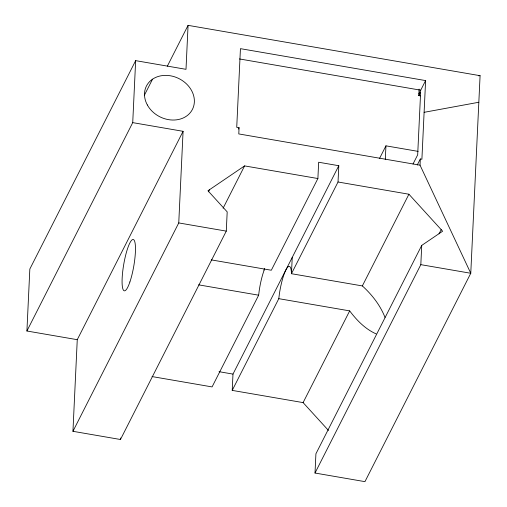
<?xml version="1.0" encoding="UTF-8"?>
<svg xmlns="http://www.w3.org/2000/svg" width="507" height="507" viewBox="0 0 507 507"><rect width="100%" height="100%" fill="white"/><g stroke="black" fill="none" stroke-linecap="round" stroke-linejoin="round"><path stroke-width="0.76" d="M26.915 331.008L132.726 122.631L183.078 131.313L77.26 339.69L26.915 331.008L29.837 269.027L135.654 60.644L185.999 69.32L188.072 25.35L480.085 75.689L470.769 273.267L364.951 481.65L315.012 473.037L315.918 453.79L421.729 245.407L442.63 231.217L408.915 194.225L338.03 182L291.462 273.71L362.353 285.929C371.973 294.649 380.256 305.246 385.003 317.407M338.03 182L338.796 165.713L318.656 162.24L317.889 178.534L244.583 165.897L207.952 190.765L227.193 211.869L226.28 231.122L120.47 439.506L72.945 431.311L77.26 339.69M132.726 122.631L135.654 60.644M120.47 439.506L120.546 437.966M72.945 431.311L178.756 222.928L183.078 131.313M417.248 165.035L420.322 158.976L421.9 159.249L425.607 80.581L240.438 48.659L236.731 127.327L239.076 127.732L238.784 133.93L420.03 165.174L470.769 273.267L420.823 264.654L315.012 473.037M328.492 430.468L303.104 402.609L232.219 390.39L232.986 374.096L338.796 165.713M292.228 257.417L291.462 273.71L291.449 272.633A26.047 5.095 -80.2 0 0 286.341 269.065A26.047 5.095 -80.2 0 0 279.389 293.864L278.793 298.667L232.219 390.39M385.301 159.496L385.947 145.839L418.129 151.384M420.322 95.88L418.795 95.614L419.099 89.118M420.03 165.174L420.322 158.976M420.823 264.654L421.729 245.407M152.03 376.562L212.078 386.917L258.652 295.194L259.248 290.391A26.047 5.095 -80.2 0 1 264.584 269.033M144.318 95.367L152.544 79.174M167.342 66.183L188.072 25.35M238.391 129.082L239.076 127.732M208.453 191.811L209.53 189.694M223.093 208.225L244.583 165.897M263.906 270.104L264.622 268.697M317.889 178.534L271.321 270.237L211.273 259.888M379.502 158.526L385.947 145.839M418.877 93.846L425.607 80.581M418.795 95.614L420.645 91.97L417.679 154.838L413.021 164.008M303.104 402.609L349.678 310.886L278.793 298.667M362.353 285.929L408.915 194.225M439.03 233.86L441.185 229.627M424.112 112.32L478.83 102.256M478.513 75.79L480.085 75.689M239.45 58.945L420.728 90.195M178.756 222.928L226.28 231.122M198.605 284.845L258.652 295.194M219.043 371.688L232.986 374.096M376.105 333.879C365.249 329.068 356.706 320.253 349.678 310.886M129.893 281.962A26.047 5.095 -80.2 0 0 133.93 239.919A26.047 5.095 -80.2 0 0 122.498 273.527A26.047 5.095 -80.2 0 0 129.893 281.962M147.334 104.949A25.787 21.351 26.9 0 0 190.499 112.389A25.787 21.351 26.9 0 0 170.466 75.796A25.787 21.351 26.9 0 0 147.334 104.949"/></g></svg>
